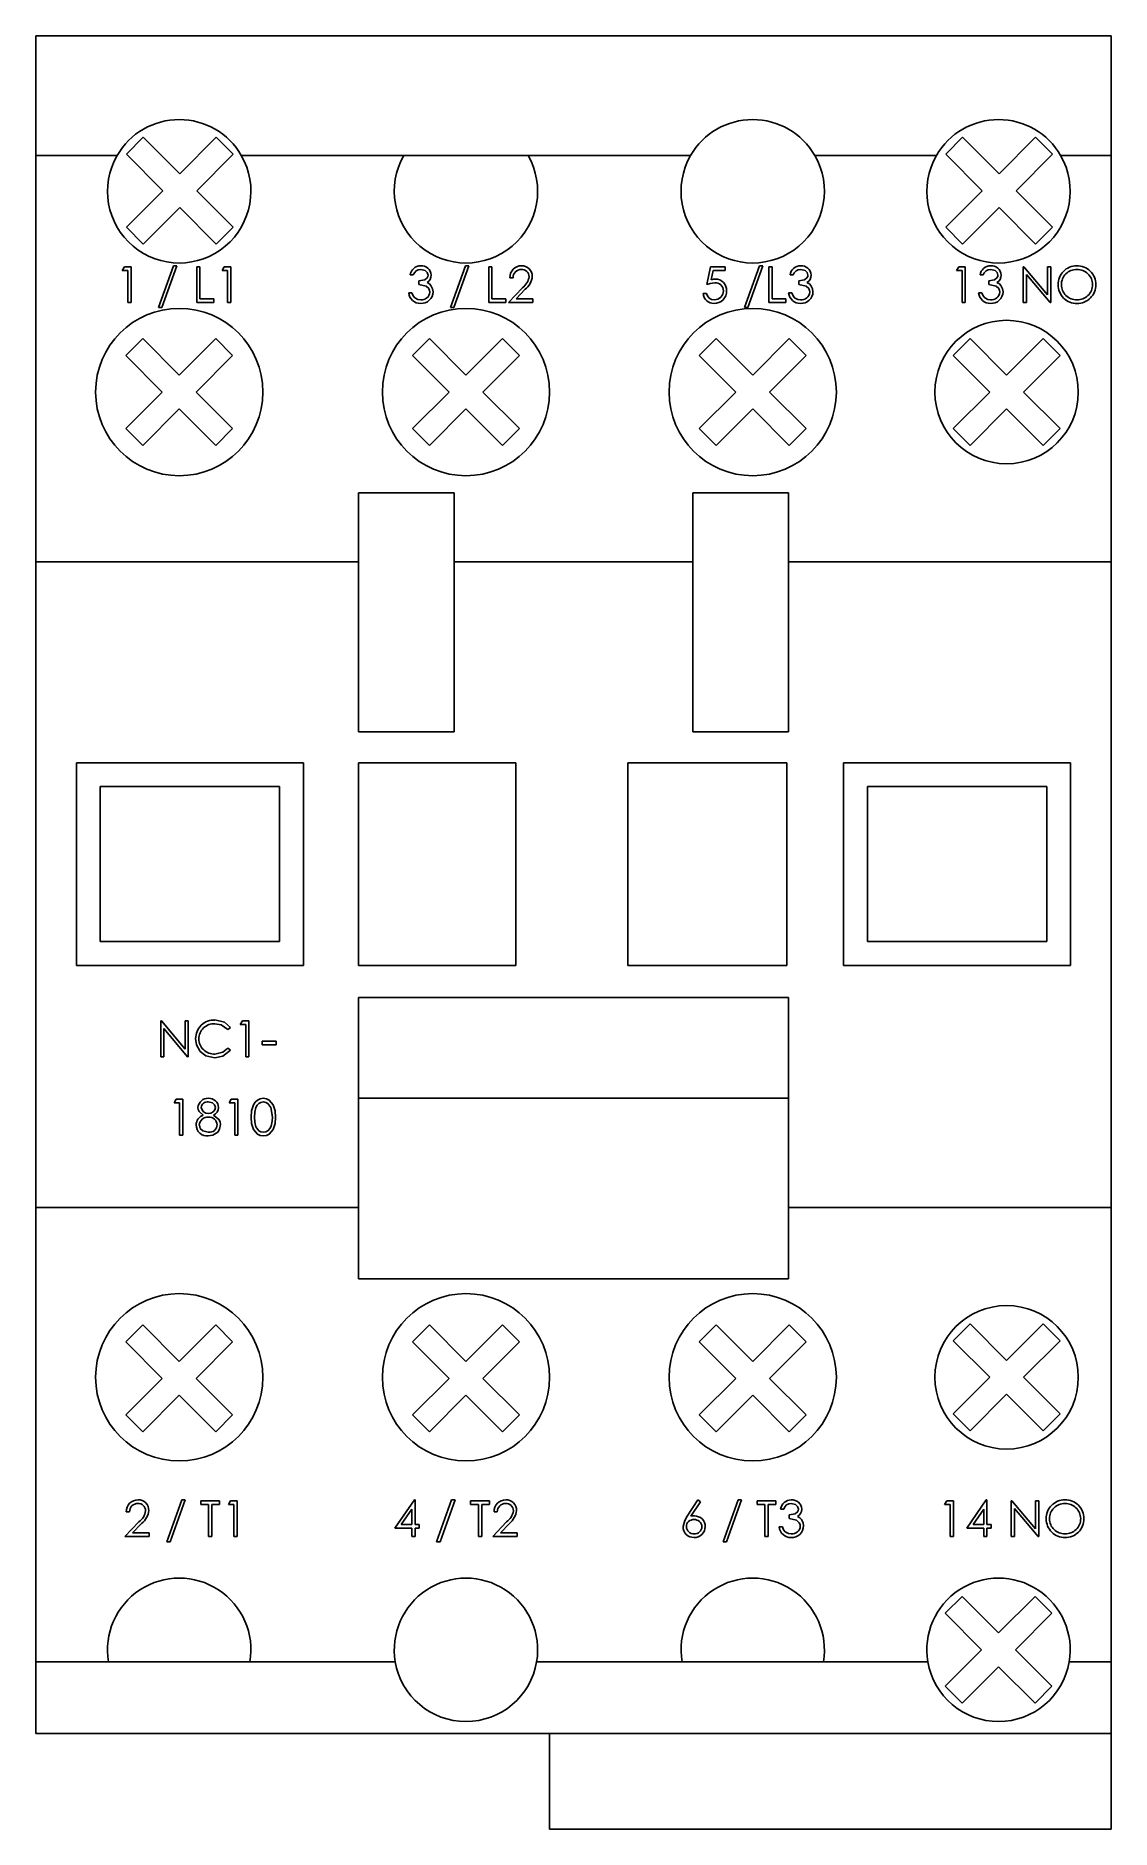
# Model space of a CAD drawing. Extents: x 5.3 to 50.3, y 4.1 to 79.1.
import ezdxf

# ---------------------------------------------------------------- set-up
doc = ezdxf.new("R2010")
doc.units = 0
doc.layers.get('0').update_dxf_attribs({"linetype": 'CONTINUOUS'})

msp = doc.modelspace()

# ---------------------------------------------------------------- linework, layer by layer
for p, q in [((5.325, 79.093), (50.325, 79.093)), ((5.325, 74.093), (5.325, 79.093)), ((50.325, 74.093), (50.325, 79.093)), ((9.114, 74.145), (9.821, 74.852)), ((11.349, 73.325), (9.821, 74.852)), ((11.349, 73.325), (12.876, 74.852)), ((12.876, 74.852), (13.583, 74.145)), ((43.401, 74.145), (44.109, 74.852)), ((45.636, 73.325), (44.109, 74.852)), ((45.636, 73.325), (47.163, 74.852)), ((47.163, 74.852), (47.87, 74.145)), ((5.325, 74.093), (8.727, 74.093)), ((5.325, 57.093), (5.325, 74.093)), ((10.641, 72.618), (9.114, 74.145)), ((12.056, 72.618), (13.583, 74.145)), ((13.923, 74.093), (20.727, 74.093)), ((25.923, 74.093), (20.727, 74.093)), ((25.923, 74.093), (32.727, 74.093)), ((37.923, 74.093), (43.014, 74.093)), ((44.929, 72.618), (43.401, 74.145)), ((46.343, 72.618), (47.87, 74.145)), ((48.21, 74.093), (50.325, 74.093)), ((50.325, 57.093), (50.325, 74.093)), ((10.641, 72.618), (9.114, 71.09)), ((12.056, 72.618), (13.583, 71.09)), ((44.929, 72.618), (43.401, 71.09)), ((46.343, 72.618), (47.87, 71.09)), ((11.349, 71.91), (9.821, 70.383)), ((11.349, 71.91), (12.876, 70.383)), ((45.636, 71.91), (44.109, 70.383)), ((45.636, 71.91), (47.163, 70.383)), ((9.821, 70.383), (9.114, 71.09)), ((13.583, 71.09), (12.876, 70.383)), ((44.109, 70.383), (43.401, 71.09)), ((47.87, 71.09), (47.163, 70.383)), ((8.942, 69.286), (9.03, 69.44)), ((9.173, 69.286), (8.942, 69.286)), ((9.03, 69.44), (9.308, 69.44)), ((9.173, 67.94), (9.173, 69.286)), ((9.308, 69.44), (9.308, 67.94)), ((10.462, 67.728), (11.089, 69.478)), ((11.231, 69.478), (10.603, 67.728)), ((11.089, 69.478), (11.231, 69.478)), ((12.058, 69.44), (12.192, 69.44)), ((12.058, 67.94), (12.058, 69.44)), ((12.192, 69.44), (12.192, 68.094)), ((13.116, 69.286), (13.204, 69.44)), ((13.346, 69.286), (13.116, 69.286)), ((13.204, 69.44), (13.481, 69.44)), ((13.346, 67.94), (13.346, 69.286)), ((13.481, 69.44), (13.481, 67.94)), ((21.121, 69.094), (20.987, 69.094)), ((22.679, 67.728), (23.306, 69.478)), ((23.448, 69.478), (22.821, 67.728)), ((23.306, 69.478), (23.448, 69.478)), ((24.275, 69.44), (24.41, 69.44)), ((24.275, 67.94), (24.275, 69.44)), ((24.41, 69.44), (24.41, 68.094)), ((33.404, 68.69), (33.558, 69.44)), ((33.558, 69.44), (34.174, 69.44)), ((33.663, 69.286), (33.583, 68.891)), ((34.174, 69.286), (33.663, 69.286)), ((34.174, 69.44), (34.174, 69.286)), ((34.981, 67.728), (35.609, 69.478)), ((35.751, 69.478), (35.123, 67.728)), ((35.609, 69.478), (35.751, 69.478)), ((36.001, 69.44), (36.135, 69.44)), ((36.001, 67.94), (36.001, 69.44)), ((36.135, 69.44), (36.135, 68.094)), ((37.02, 69.094), (36.885, 69.094)), ((43.857, 69.286), (43.945, 69.44)), ((44.087, 69.286), (43.857, 69.286)), ((43.945, 69.44), (44.222, 69.44)), ((44.087, 67.94), (44.087, 69.286)), ((44.222, 69.44), (44.222, 67.94)), ((44.972, 69.094), (44.837, 69.094)), ((46.645, 69.44), (46.673, 69.44)), ((46.645, 67.94), (46.645, 69.44)), ((46.673, 69.44), (47.664, 68.259)), ((46.78, 69.118), (46.78, 67.94)), ((47.768, 67.94), (46.78, 69.118)), ((47.664, 69.44), (47.799, 69.44)), ((47.664, 68.259), (47.664, 69.44)), ((47.799, 69.44), (47.799, 67.94)), ((20.929, 68.344), (21.064, 68.344)), ((21.352, 68.69), (21.352, 68.844)), ((25.102, 67.94), (25.684, 68.561)), ((25.294, 68.978), (25.16, 68.978)), ((25.799, 68.494), (25.423, 68.094)), ((33.251, 68.324), (33.385, 68.324)), ((36.828, 68.344), (36.962, 68.344)), ((37.251, 68.69), (37.251, 68.844)), ((44.78, 68.344), (44.914, 68.344)), ((45.203, 68.69), (45.203, 68.844)), ((9.308, 67.94), (9.173, 67.94)), ((10.603, 67.728), (10.462, 67.728)), ((12.769, 67.94), (12.058, 67.94)), ((12.192, 68.094), (12.769, 68.094)), ((12.769, 68.094), (12.769, 67.94)), ((13.481, 67.94), (13.346, 67.94)), ((22.821, 67.728), (22.679, 67.728)), ((24.987, 67.94), (24.275, 67.94)), ((24.41, 68.094), (24.987, 68.094)), ((24.987, 68.094), (24.987, 67.94)), ((26.121, 67.94), (25.102, 67.94)), ((25.423, 68.094), (26.121, 68.094)), ((26.121, 68.094), (26.121, 67.94)), ((35.123, 67.728), (34.981, 67.728)), ((36.712, 67.94), (36.001, 67.94)), ((36.135, 68.094), (36.712, 68.094)), ((36.712, 68.094), (36.712, 67.94)), ((44.222, 67.94), (44.087, 67.94)), ((46.78, 67.94), (46.645, 67.94)), ((47.799, 67.94), (47.768, 67.94)), ((9.09, 65.724), (9.797, 66.431)), ((11.325, 64.904), (9.797, 66.431)), ((11.325, 64.904), (12.852, 66.431)), ((12.852, 66.431), (13.559, 65.724)), ((21.09, 65.724), (21.797, 66.431)), ((23.325, 64.904), (21.797, 66.431)), ((23.325, 64.904), (24.852, 66.431)), ((24.852, 66.431), (25.559, 65.724)), ((33.09, 65.724), (33.797, 66.431)), ((35.325, 64.904), (33.797, 66.431)), ((35.325, 64.904), (36.852, 66.431)), ((36.852, 66.431), (37.559, 65.724)), ((43.716, 65.724), (44.423, 66.431)), ((45.951, 64.904), (44.423, 66.431)), ((45.951, 64.904), (47.478, 66.431)), ((47.478, 66.431), (48.185, 65.724)), ((10.618, 64.197), (9.09, 65.724)), ((12.032, 64.197), (13.559, 65.724)), ((22.618, 64.197), (21.09, 65.724)), ((24.032, 64.197), (25.559, 65.724)), ((34.618, 64.197), (33.09, 65.724)), ((36.032, 64.197), (37.559, 65.724)), ((45.244, 64.197), (43.716, 65.724)), ((46.658, 64.197), (48.185, 65.724)), ((10.618, 64.197), (9.09, 62.67)), ((12.032, 64.197), (13.559, 62.67)), ((22.618, 64.197), (21.09, 62.67)), ((24.032, 64.197), (25.559, 62.67)), ((34.618, 64.197), (33.09, 62.67)), ((36.032, 64.197), (37.559, 62.67)), ((45.244, 64.197), (43.716, 62.67)), ((46.658, 64.197), (48.185, 62.67)), ((11.325, 63.49), (9.797, 61.963)), ((11.325, 63.49), (12.852, 61.963)), ((23.325, 63.49), (21.797, 61.963)), ((23.325, 63.49), (24.852, 61.963)), ((35.325, 63.49), (33.797, 61.963)), ((35.325, 63.49), (36.852, 61.963)), ((45.951, 63.49), (44.423, 61.963)), ((45.951, 63.49), (47.478, 61.963)), ((9.797, 61.963), (9.09, 62.67)), ((13.559, 62.67), (12.852, 61.963)), ((21.797, 61.963), (21.09, 62.67)), ((25.559, 62.67), (24.852, 61.963)), ((33.797, 61.963), (33.09, 62.67)), ((37.559, 62.67), (36.852, 61.963)), ((44.423, 61.963), (43.716, 62.67)), ((48.185, 62.67), (47.478, 61.963)), ((18.825, 59.98), (18.825, 49.98)), ((22.825, 59.98), (18.825, 59.98)), ((22.825, 49.98), (22.825, 59.98)), ((32.825, 59.98), (32.825, 49.98)), ((36.825, 59.98), (32.825, 59.98)), ((36.825, 49.98), (36.825, 59.98)), ((18.825, 57.093), (5.325, 57.093)), ((5.325, 57.093), (5.325, 30.093)), ((32.825, 57.093), (22.825, 57.093)), ((50.325, 57.093), (36.825, 57.093)), ((50.325, 30.093), (50.325, 57.093)), ((18.825, 49.98), (22.825, 49.98)), ((32.825, 49.98), (36.825, 49.98)), ((16.524, 48.693), (7.023, 48.693)), ((7.023, 48.693), (7.023, 40.214)), ((16.524, 40.214), (16.524, 48.693)), ((18.825, 48.693), (18.825, 40.214)), ((25.408, 48.693), (18.825, 48.693)), ((25.408, 40.214), (25.408, 48.693)), ((30.094, 48.693), (30.094, 40.214)), ((36.747, 48.693), (30.094, 48.693)), ((36.747, 40.214), (36.747, 48.693)), ((48.626, 48.693), (39.126, 48.693)), ((39.126, 48.693), (39.126, 40.214)), ((48.626, 40.214), (48.626, 48.693)), ((8.023, 47.693), (8.023, 41.214)), ((15.524, 47.693), (8.023, 47.693)), ((15.524, 41.214), (15.524, 47.693)), ((47.626, 47.693), (40.126, 47.693)), ((40.126, 47.693), (40.126, 41.214)), ((47.626, 41.214), (47.626, 47.693)), ((8.023, 41.214), (15.524, 41.214)), ((40.126, 41.214), (47.626, 41.214)), ((7.023, 40.214), (16.524, 40.214)), ((18.825, 40.214), (25.408, 40.214)), ((30.094, 40.214), (36.747, 40.214)), ((39.126, 40.214), (48.626, 40.214)), ((36.825, 38.881), (18.825, 38.881)), ((18.825, 38.881), (18.825, 34.67)), ((36.825, 34.67), (36.825, 38.881)), ((10.551, 37.895), (10.58, 37.895)), ((10.551, 36.395), (10.551, 37.895)), ((10.58, 37.895), (11.57, 36.715)), ((10.686, 37.573), (10.686, 36.395)), ((11.674, 36.395), (10.686, 37.573)), ((11.57, 37.895), (11.705, 37.895)), ((11.57, 36.715), (11.57, 37.895)), ((11.705, 37.895), (11.705, 36.395)), ((13.474, 37.62), (13.357, 37.53)), ((13.878, 37.742), (13.966, 37.895)), ((14.109, 37.742), (13.878, 37.742)), ((13.966, 37.895), (14.244, 37.895)), ((14.109, 36.395), (14.109, 37.742)), ((14.244, 37.895), (14.244, 36.395)), ((13.357, 36.761), (13.474, 36.672)), ((14.801, 37.049), (15.378, 37.049)), ((14.801, 36.895), (14.801, 37.049)), ((15.378, 36.895), (14.801, 36.895)), ((15.378, 37.049), (15.378, 36.895)), ((10.686, 36.395), (10.551, 36.395)), ((11.705, 36.395), (11.674, 36.395)), ((14.244, 36.395), (14.109, 36.395)), ((11.109, 34.468), (11.197, 34.622)), ((11.197, 34.622), (11.474, 34.622)), ((11.474, 34.622), (11.474, 33.122)), ((13.417, 34.468), (13.505, 34.622)), ((13.505, 34.622), (13.782, 34.622)), ((13.782, 34.622), (13.782, 33.122)), ((36.825, 34.67), (18.825, 34.67)), ((18.825, 34.67), (18.825, 27.113)), ((36.825, 27.113), (36.825, 34.67)), ((11.34, 34.468), (11.109, 34.468)), ((11.34, 33.122), (11.34, 34.468)), ((13.647, 34.468), (13.417, 34.468)), ((13.647, 33.122), (13.647, 34.468)), ((11.474, 33.122), (11.34, 33.122)), ((13.782, 33.122), (13.647, 33.122)), ((5.325, 30.093), (18.825, 30.093)), ((5.325, 11.093), (5.325, 30.093)), ((36.825, 30.093), (50.325, 30.093)), ((50.325, 11.093), (50.325, 30.093)), ((18.825, 27.113), (36.825, 27.113)), ((9.09, 24.474), (9.797, 25.181)), ((11.325, 23.654), (9.797, 25.181)), ((11.325, 23.654), (12.852, 25.181)), ((12.852, 25.181), (13.559, 24.474)), ((21.09, 24.474), (21.797, 25.181)), ((23.325, 23.654), (21.797, 25.181)), ((23.325, 23.654), (24.852, 25.181)), ((24.852, 25.181), (25.559, 24.474)), ((33.09, 24.474), (33.797, 25.181)), ((35.325, 23.654), (33.797, 25.181)), ((35.325, 23.654), (36.852, 25.181)), ((36.852, 25.181), (37.559, 24.474)), ((43.716, 24.517), (44.423, 25.224)), ((45.951, 23.697), (44.423, 25.224)), ((45.951, 23.697), (47.478, 25.224)), ((47.478, 25.224), (48.185, 24.517)), ((10.618, 22.947), (9.09, 24.474)), ((12.032, 22.947), (13.559, 24.474)), ((22.618, 22.947), (21.09, 24.474)), ((24.032, 22.947), (25.559, 24.474)), ((34.618, 22.947), (33.09, 24.474)), ((36.032, 22.947), (37.559, 24.474)), ((45.244, 22.99), (43.716, 24.517)), ((46.658, 22.99), (48.185, 24.517)), ((10.618, 22.947), (9.09, 21.42)), ((12.032, 22.947), (13.559, 21.42)), ((22.618, 22.947), (21.09, 21.42)), ((24.032, 22.947), (25.559, 21.42)), ((34.618, 22.947), (33.09, 21.42)), ((36.032, 22.947), (37.559, 21.42)), ((45.244, 22.99), (43.716, 21.462)), ((46.658, 22.99), (48.185, 21.462)), ((11.325, 22.24), (9.797, 20.713)), ((11.325, 22.24), (12.852, 20.713)), ((23.325, 22.24), (21.797, 20.713)), ((23.325, 22.24), (24.852, 20.713)), ((35.325, 22.24), (33.797, 20.713)), ((35.325, 22.24), (36.852, 20.713)), ((45.951, 22.282), (44.423, 20.755)), ((45.951, 22.282), (47.478, 20.755)), ((9.797, 20.713), (9.09, 21.42)), ((13.559, 21.42), (12.852, 20.713)), ((21.797, 20.713), (21.09, 21.42)), ((25.559, 21.42), (24.852, 20.713)), ((33.797, 20.713), (33.09, 21.42)), ((37.559, 21.42), (36.852, 20.713)), ((44.423, 20.755), (43.716, 21.462)), ((48.185, 21.462), (47.478, 20.755)), ((9.246, 17.366), (9.111, 17.366)), ((10.804, 16.116), (11.431, 17.866)), ((11.573, 17.866), (10.945, 16.116)), ((11.431, 17.866), (11.573, 17.866)), ((12.227, 17.828), (13.015, 17.828)), ((12.227, 17.674), (12.227, 17.828)), ((12.554, 17.674), (12.227, 17.674)), ((12.554, 16.328), (12.554, 17.674)), ((12.688, 17.674), (12.688, 16.328)), ((13.015, 17.674), (12.688, 17.674)), ((13.015, 17.828), (13.015, 17.674)), ((13.381, 17.674), (13.469, 17.828)), ((13.611, 17.674), (13.381, 17.674)), ((13.469, 17.828), (13.746, 17.828)), ((13.611, 16.328), (13.611, 17.674)), ((13.746, 17.828), (13.746, 16.328)), ((20.348, 16.674), (21.166, 17.866)), ((21.059, 17.479), (20.612, 16.828)), ((21.059, 16.828), (21.059, 17.479)), ((21.166, 17.866), (21.194, 17.866)), ((21.194, 17.866), (21.194, 16.828)), ((22.098, 16.116), (22.725, 17.866)), ((22.867, 17.866), (22.239, 16.116)), ((22.725, 17.866), (22.867, 17.866)), ((23.521, 17.828), (24.309, 17.828)), ((23.521, 17.674), (23.521, 17.828)), ((23.848, 17.674), (23.521, 17.674)), ((23.848, 16.328), (23.848, 17.674)), ((23.982, 17.674), (23.982, 16.328)), ((24.309, 17.674), (23.982, 17.674)), ((24.309, 17.828), (24.309, 17.674)), ((24.636, 17.366), (24.501, 17.366)), ((32.581, 17.182), (33.029, 17.866)), ((33.133, 17.785), (32.736, 17.179)), ((33.029, 17.866), (33.133, 17.785)), ((34.087, 16.116), (34.714, 17.866)), ((34.856, 17.866), (34.228, 16.116)), ((34.714, 17.866), (34.856, 17.866)), ((35.51, 17.828), (36.298, 17.828)), ((35.51, 17.674), (35.51, 17.828)), ((35.837, 17.674), (35.51, 17.674)), ((35.837, 16.328), (35.837, 17.674)), ((35.971, 17.674), (35.971, 16.328)), ((36.298, 17.674), (35.971, 17.674)), ((36.298, 17.828), (36.298, 17.674)), ((36.625, 17.482), (36.49, 17.482)), ((43.357, 17.674), (43.445, 17.828)), ((43.588, 17.674), (43.357, 17.674)), ((43.445, 17.828), (43.723, 17.828)), ((43.588, 16.328), (43.588, 17.674)), ((43.723, 17.828), (43.723, 16.328)), ((44.28, 16.674), (45.099, 17.866)), ((44.992, 17.479), (44.545, 16.828)), ((44.992, 16.828), (44.992, 17.479)), ((45.099, 17.866), (45.127, 17.866)), ((45.127, 17.866), (45.127, 16.828)), ((46.146, 17.828), (46.174, 17.828)), ((46.146, 16.328), (46.146, 17.828)), ((46.174, 17.828), (47.165, 16.647)), ((46.28, 17.506), (46.28, 16.328)), ((47.269, 16.328), (46.28, 17.506)), ((47.165, 17.828), (47.3, 17.828)), ((47.165, 16.647), (47.165, 17.828)), ((47.3, 17.828), (47.3, 16.328)), ((9.054, 16.328), (9.635, 16.949)), ((9.75, 16.882), (9.375, 16.482)), ((21.059, 16.674), (20.348, 16.674)), ((20.612, 16.828), (21.059, 16.828)), ((21.059, 16.328), (21.059, 16.674)), ((21.194, 16.828), (21.367, 16.828)), ((21.194, 16.674), (21.194, 16.328)), ((21.367, 16.674), (21.194, 16.674)), ((21.367, 16.828), (21.367, 16.674)), ((24.444, 16.328), (25.025, 16.949)), ((25.14, 16.882), (24.765, 16.482)), ((36.433, 16.732), (36.567, 16.732)), ((36.856, 17.078), (36.856, 17.232)), ((44.992, 16.674), (44.28, 16.674)), ((44.545, 16.828), (44.992, 16.828)), ((44.992, 16.328), (44.992, 16.674)), ((45.127, 16.828), (45.3, 16.828)), ((45.127, 16.674), (45.127, 16.328)), ((45.3, 16.674), (45.127, 16.674)), ((45.3, 16.828), (45.3, 16.674)), ((10.073, 16.328), (9.054, 16.328)), ((9.375, 16.482), (10.073, 16.482)), ((10.073, 16.482), (10.073, 16.328)), ((10.945, 16.116), (10.804, 16.116)), ((12.688, 16.328), (12.554, 16.328)), ((13.746, 16.328), (13.611, 16.328)), ((21.194, 16.328), (21.059, 16.328)), ((22.239, 16.116), (22.098, 16.116)), ((23.982, 16.328), (23.848, 16.328)), ((25.463, 16.328), (24.444, 16.328)), ((24.765, 16.482), (25.463, 16.482)), ((25.463, 16.482), (25.463, 16.328)), ((34.228, 16.116), (34.087, 16.116)), ((35.971, 16.328), (35.837, 16.328)), ((43.723, 16.328), (43.588, 16.328)), ((45.127, 16.328), (44.992, 16.328)), ((46.28, 16.328), (46.146, 16.328)), ((47.3, 16.328), (47.269, 16.328)), ((43.378, 13.121), (44.085, 13.828)), ((45.612, 12.3), (44.085, 13.828)), ((45.612, 12.3), (47.139, 13.828)), ((47.139, 13.828), (47.846, 13.121)), ((44.905, 11.593), (43.378, 13.121)), ((46.319, 11.593), (47.846, 13.121)), ((44.905, 11.593), (43.378, 10.066)), ((46.319, 11.593), (47.846, 10.066)), ((5.325, 11.093), (8.367, 11.093)), ((5.325, 8.093), (5.325, 11.093)), ((8.367, 11.093), (14.283, 11.093)), ((14.283, 11.093), (20.367, 11.093)), ((26.283, 11.093), (32.367, 11.093)), ((32.367, 11.093), (38.283, 11.093)), ((38.283, 11.093), (42.654, 11.093)), ((45.612, 10.886), (44.085, 9.359)), ((45.612, 10.886), (47.139, 9.359)), ((48.57, 11.093), (50.325, 11.093)), ((50.325, 8.093), (50.325, 11.093)), ((44.085, 9.359), (43.378, 10.066)), ((47.846, 10.066), (47.139, 9.359)), ((5.325, 8.093), (50.325, 8.093)), ((26.825, 4.093), (26.825, 8.093)), ((50.325, 4.093), (50.325, 8.093)), ((50.325, 4.093), (26.825, 4.093))]:
    msp.add_line(p, q)
at = {"flags": 128}
for points in [[(21.352, 68.844), (21.597, 68.895), (21.696, 68.972), (21.726, 69.027), (21.737, 69.089)], [(21.737, 69.089), (21.702, 69.201), (21.614, 69.28), (21.435, 69.324)], [(37.251, 68.844), (37.496, 68.895), (37.595, 68.972), (37.625, 69.027), (37.635, 69.089)], [(37.635, 69.089), (37.6, 69.201), (37.513, 69.28), (37.334, 69.324)], [(45.203, 68.844), (45.448, 68.895), (45.547, 68.972), (45.577, 69.027), (45.587, 69.089)], [(45.587, 69.089), (45.552, 69.201), (45.465, 69.28), (45.286, 69.324)], [(21.064, 68.344), (21.114, 68.219), (21.181, 68.136)], [(21.814, 68.373), (21.802, 68.45), (21.769, 68.521), (21.656, 68.627), (21.352, 68.69)], [(21.696, 68.78), (21.795, 68.719), (21.859, 68.652)], [(21.859, 68.652), (21.931, 68.51), (21.948, 68.385)], [(33.735, 68.767), (33.547, 68.738), (33.404, 68.69)], [(33.583, 68.891), (33.681, 68.914), (33.759, 68.921)], [(36.962, 68.344), (37.013, 68.219), (37.08, 68.136)], [(37.712, 68.373), (37.701, 68.45), (37.668, 68.521), (37.555, 68.627), (37.251, 68.69)], [(37.595, 68.78), (37.694, 68.719), (37.757, 68.652)], [(37.757, 68.652), (37.829, 68.51), (37.847, 68.385)], [(44.914, 68.344), (44.965, 68.219), (45.032, 68.136)], [(45.664, 68.373), (45.653, 68.45), (45.62, 68.521), (45.507, 68.627), (45.203, 68.69)], [(45.547, 68.78), (45.646, 68.719), (45.709, 68.652)], [(45.709, 68.652), (45.782, 68.51), (45.799, 68.385)], [(21.181, 68.136), (21.314, 68.069), (21.432, 68.055)], [(37.08, 68.136), (37.213, 68.069), (37.33, 68.055)], [(45.032, 68.136), (45.165, 68.069), (45.282, 68.055)], [(13.357, 37.53), (13.079, 37.733), (12.811, 37.78)], [(12.82, 37.934), (13.226, 37.837), (13.474, 37.62)], [(12.203, 36.619), (12.048, 36.902), (12.013, 37.154)], [(12.821, 36.511), (13.15, 36.591), (13.357, 36.761)], [(12.822, 36.357), (12.444, 36.435), (12.203, 36.619)], [(13.474, 36.672), (13.145, 36.417), (12.822, 36.357)], [(12.84, 34.276), (12.804, 34.386), (12.719, 34.466), (12.541, 34.506)], [(14.34, 33.871), (14.355, 34.133), (14.427, 34.385), (14.497, 34.496), (14.594, 34.585), (14.712, 34.641), (14.841, 34.66)], [(14.846, 34.506), (14.745, 34.489), (14.654, 34.44), (14.582, 34.367), (14.532, 34.277), (14.485, 34.077), (14.474, 33.872)], [(14.841, 34.66), (14.972, 34.641), (15.091, 34.585), (15.262, 34.386), (15.34, 34.135), (15.359, 33.871)], [(15.224, 33.872), (15.158, 34.275), (15.037, 34.439), (14.947, 34.489), (14.846, 34.506)], [(12.328, 33.957), (12.158, 34.105), (12.122, 34.187), (12.109, 34.275)], [(12.761, 33.957), (12.987, 33.776), (13.035, 33.672), (13.051, 33.559)], [(14.841, 33.083), (14.712, 33.102), (14.594, 33.159), (14.428, 33.358), (14.356, 33.609), (14.34, 33.871)], [(14.474, 33.872), (14.484, 33.666), (14.532, 33.466), (14.654, 33.304), (14.745, 33.255), (14.846, 33.237)], [(15.359, 33.871), (15.341, 33.608), (15.262, 33.356), (15.091, 33.158), (14.972, 33.102), (14.841, 33.083)], [(15.168, 33.495), (15.215, 33.703), (15.224, 33.872)], [(12.167, 33.542), (12.207, 33.398), (12.313, 33.293), (12.541, 33.237)], [(12.938, 33.248), (12.733, 33.111), (12.54, 33.083)], [(13.051, 33.559), (13.016, 33.374), (12.938, 33.248)], [(36.856, 17.232), (37.101, 17.283), (37.2, 17.36), (37.23, 17.415), (37.24, 17.477)], [(37.24, 17.477), (37.205, 17.589), (37.118, 17.668), (36.939, 17.712)], [(32.414, 16.746), (32.477, 17.002), (32.581, 17.182)], [(32.736, 17.179), (32.823, 17.19), (32.892, 17.193)], [(36.567, 16.732), (36.618, 16.606), (36.685, 16.524)], [(36.685, 16.524), (36.818, 16.457), (36.935, 16.443)], [(37.317, 16.76), (37.306, 16.838), (37.273, 16.908), (37.16, 17.014), (36.856, 17.078)], [(37.2, 17.168), (37.299, 17.106), (37.362, 17.04)], [(37.362, 17.04), (37.435, 16.898), (37.452, 16.773)]]:
    msp.add_lwpolyline(points, dxfattribs=at)
for centre, radius in [((11.325, 64.197), 3.5), ((23.325, 64.197), 3.5), ((35.325, 64.197), 3.5), ((45.951, 64.197), 3), ((11.325, 22.99), 3.5), ((23.325, 22.99), 3.5), ((35.325, 22.99), 3.5), ((45.951, 22.99), 3)]:
    msp.add_circle(centre, radius)
for centre, radius, start, end in [((11.325, 72.593), 3, 30, 150), ((35.325, 72.593), 3, 30, 150), ((45.612, 72.593), 3, 30, 150), ((11.325, 72.593), 3, 150, 30), ((23.325, 72.593), 3, 150, 30), ((35.325, 72.593), 3, 150, 30), ((45.612, 72.593), 3, 150, 30), ((21.434, 69.026), 0.452, 90.06837, 171.41302), ((21.429, 69.004), 0.32, 88.89621, 163.78272), ((21.457, 69.064), 0.415, 3.41781, 93.27137), ((21.52, 69.084), 0.352, 300.10978, 0.725), ((25.647, 68.991), 0.487, 89.75551, 181.49746), ((25.639, 68.98), 0.345, 89.49764, 180.25441), ((25.654, 69.011), 0.314, 1.7587, 92.12311), ((25.662, 69.038), 0.44, 359.22967, 91.68933), ((25.32, 69.102), 0.652, 303.87242, 352.77899), ((25.315, 69.121), 0.792, 307.61002, 353.55017), ((37.332, 69.026), 0.452, 90.06844, 171.41307), ((37.327, 69.004), 0.32, 88.89637, 163.78272), ((37.355, 69.064), 0.415, 3.41776, 93.27142), ((37.418, 69.084), 0.352, 300.10987, 0.72517), ((45.284, 69.026), 0.452, 90.06847, 171.41298), ((45.279, 69.004), 0.32, 88.89644, 163.78272), ((45.308, 69.064), 0.415, 3.41765, 93.27141), ((45.37, 69.084), 0.352, 300.10962, 0.72568), ((48.887, 68.697), 0.781, 90.14835, 181.03295), ((48.882, 68.684), 0.641, 89.10322, 179.99032), ((48.906, 68.701), 0.777, 359.19696, 91.54127), ((48.907, 68.682), 0.642, 0.76162, 91.29246), ((21.419, 68.394), 0.492, 185.80957, 271.23174), ((21.451, 68.398), 0.497, 267.46144, 358.55817), ((21.469, 68.398), 0.345, 263.72671, 355.71563), ((33.709, 68.361), 0.46, 184.60145, 269.89216), ((33.706, 68.381), 0.326, 190.00545, 271.71664), ((33.723, 68.41), 0.509, 268.36091, 2.22846), ((33.722, 68.43), 0.375, 269.09301, 0.86155), ((33.765, 68.436), 0.332, 359.91931, 95.14588), ((33.766, 68.455), 0.466, 356.94159, 90.84143), ((37.317, 68.394), 0.492, 185.80961, 271.2317), ((37.35, 68.398), 0.497, 267.46144, 358.55807), ((37.368, 68.398), 0.345, 263.72677, 355.71557), ((45.269, 68.394), 0.492, 185.80942, 271.23183), ((45.302, 68.398), 0.497, 267.46146, 358.55805), ((45.32, 68.398), 0.345, 263.72666, 355.71567), ((48.883, 68.678), 0.777, 179.61632, 271.04049), ((48.875, 68.689), 0.634, 180.48005, 271.51126), ((48.914, 68.69), 0.635, 268.03876, 0.06967), ((48.905, 68.68), 0.778, 269.41101, 0.80763), ((12.79, 37.157), 0.777, 87.80529, 180.22029), ((12.786, 37.142), 0.638, 87.68707, 179.85039), ((12.786, 37.148), 0.639, 180.41524, 273.11513), ((12.528, 34.241), 0.42, 87.14622, 175.26412), ((12.508, 34.242), 0.266, 82.90461, 173.27695), ((12.566, 34.252), 0.408, 2.6563, 92.49465), ((12.481, 33.535), 0.449, 109.92276, 178.56771), ((12.522, 33.516), 0.357, 85.58496, 175.88356), ((12.531, 34.316), 0.291, 188.41569, 273.05492), ((12.563, 34.303), 0.278, 266.51361, 354.51466), ((12.568, 33.522), 0.35, 5.51742, 93.04118), ((12.628, 34.277), 0.346, 292.59007, 359.0483), ((12.502, 33.552), 0.47, 180.72619, 274.5206), ((12.576, 33.576), 0.341, 264.03115, 356.61787), ((14.835, 33.58), 0.344, 271.80529, 345.52783), ((9.598, 17.379), 0.487, 89.75539, 181.49758), ((9.591, 17.368), 0.345, 89.49789, 180.25353), ((9.605, 17.399), 0.314, 1.75915, 92.12233), ((9.613, 17.426), 0.44, 359.23019, 91.68905), ((9.272, 17.49), 0.652, 303.87243, 352.77863), ((9.267, 17.509), 0.792, 307.60988, 353.54972), ((24.988, 17.379), 0.487, 89.75559, 181.49738), ((24.981, 17.368), 0.345, 89.49765, 180.25409), ((24.995, 17.399), 0.314, 1.75929, 92.12251), ((25.004, 17.426), 0.44, 359.22968, 91.68956), ((24.662, 17.49), 0.652, 303.87243, 352.77863), ((24.657, 17.509), 0.792, 307.60961, 353.55028), ((36.937, 17.414), 0.452, 90.0684, 171.41311), ((36.933, 17.392), 0.32, 88.89637, 163.78272), ((36.961, 17.452), 0.415, 3.41775, 93.2713), ((37.023, 17.472), 0.352, 300.10962, 0.72568), ((48.388, 17.085), 0.781, 90.14833, 181.03298), ((48.383, 17.072), 0.641, 89.10322, 179.99031), ((48.407, 17.089), 0.777, 359.19695, 91.54127), ((48.407, 17.07), 0.642, 0.76163, 91.29246), ((32.864, 16.74), 0.451, 179.22573, 270.47205), ((32.847, 16.741), 0.299, 86.80074, 180.11457), ((32.86, 16.755), 0.312, 182.68134, 272.71911), ((32.882, 16.72), 0.32, 3.77431, 93.40177), ((32.879, 16.746), 0.457, 268.56631, 0.28348), ((32.892, 16.753), 0.31, 266.8393, 357.76057), ((32.898, 16.755), 0.438, 359.2058, 90.87147), ((36.922, 16.781), 0.492, 185.80941, 271.23189), ((36.955, 16.786), 0.497, 267.46138, 358.55814), ((36.973, 16.786), 0.345, 263.72686, 355.71548), ((48.384, 17.066), 0.777, 179.61625, 271.04055), ((48.376, 17.077), 0.634, 180.48006, 271.51126), ((48.415, 17.078), 0.635, 268.03876, 0.06967), ((48.406, 17.067), 0.778, 269.41101, 0.80763), ((11.325, 11.593), 3, 350.40593, 189.59407), ((23.325, 11.593), 3, 350.40593, 189.59407), ((35.325, 11.593), 3, 350.40593, 189.59407), ((45.612, 11.593), 3, 350.40593, 189.59407), ((23.325, 11.593), 3, 189.59407, 350.40593), ((45.612, 11.593), 3, 189.59407, 350.40593)]:
    msp.add_arc(centre, radius, start, end)

doc.saveas('drawing.dxf')
